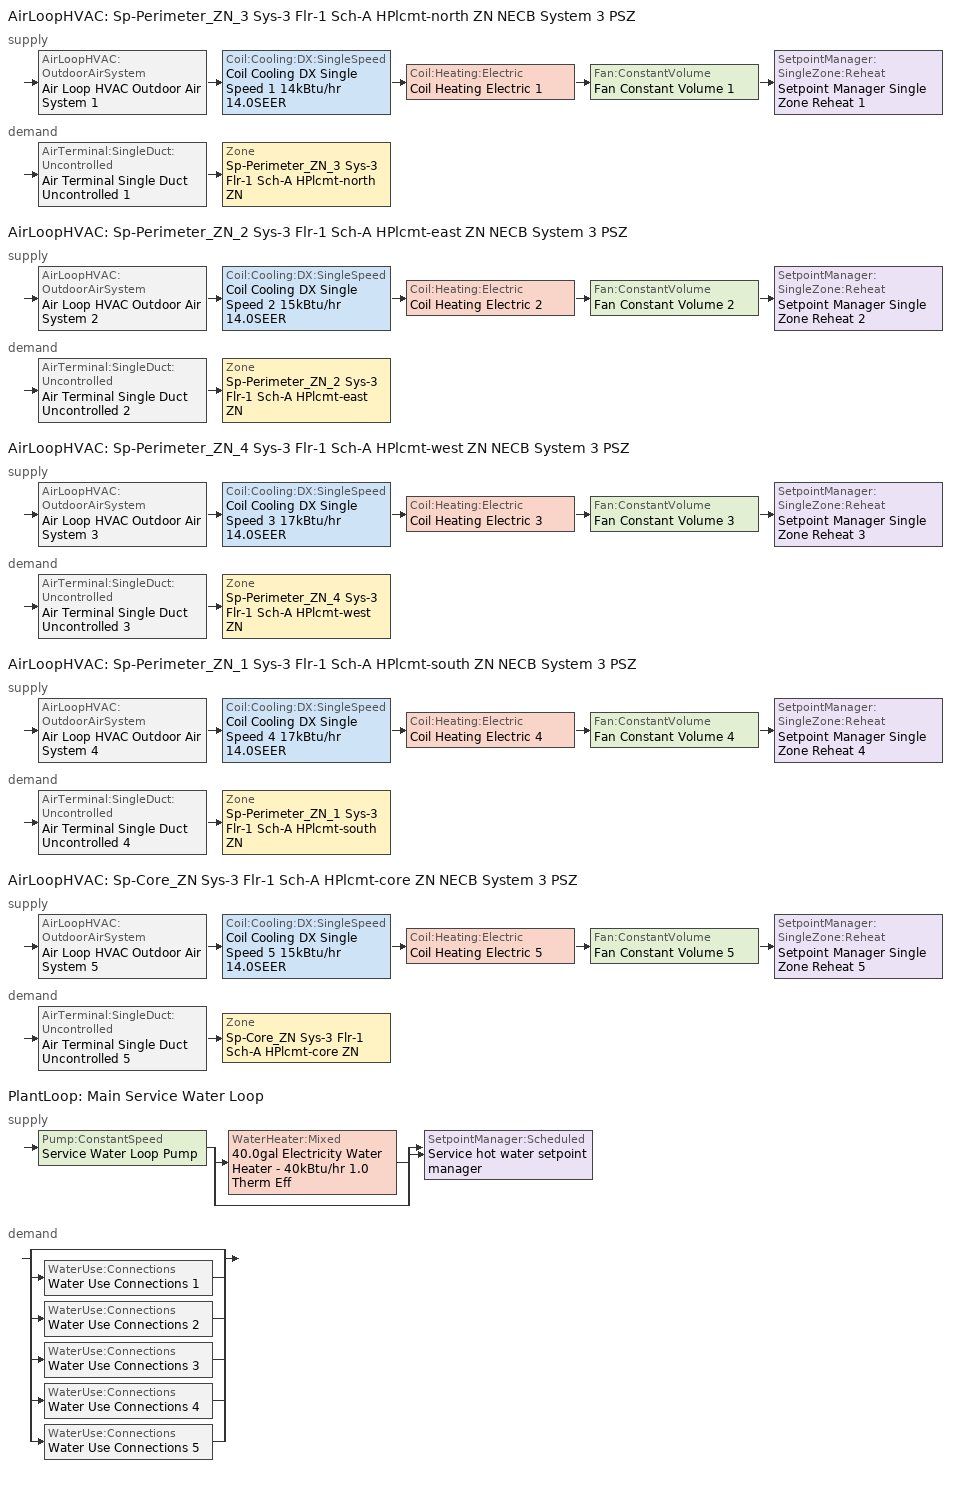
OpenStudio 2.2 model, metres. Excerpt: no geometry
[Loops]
AirLoopHVAC 'Sp-Perimeter_ZN_3 Sys-3 Flr-1 Sch-A HPlcmt-north ZN NECB System 3 PSZ'
 supply: AirLoopHVAC:OutdoorAirSystem 'Air Loop HVAC Outdoor Air System 1' > Coil:Cooling:DX:SingleSpeed 'Coil Cooling DX Single Speed 1 14kBtu/hr 14.0SEER' > Coil:Heating:Electric 'Coil Heating Electric 1' > Fan:ConstantVolume 'Fan Constant Volume 1' > SetpointManager:SingleZone:Reheat 'Setpoint Manager Single Zone Reheat 1'
 demand: AirTerminal:SingleDuct:Uncontrolled 'Air Terminal Single Duct Uncontrolled 1' > Zone 'Sp-Perimeter_ZN_3 Sys-3 Flr-1 Sch-A HPlcmt-north ZN'
AirLoopHVAC 'Sp-Perimeter_ZN_2 Sys-3 Flr-1 Sch-A HPlcmt-east ZN NECB System 3 PSZ'
 supply: AirLoopHVAC:OutdoorAirSystem 'Air Loop HVAC Outdoor Air System 2' > Coil:Cooling:DX:SingleSpeed 'Coil Cooling DX Single Speed 2 15kBtu/hr 14.0SEER' > Coil:Heating:Electric 'Coil Heating Electric 2' > Fan:ConstantVolume 'Fan Constant Volume 2' > SetpointManager:SingleZone:Reheat 'Setpoint Manager Single Zone Reheat 2'
 demand: AirTerminal:SingleDuct:Uncontrolled 'Air Terminal Single Duct Uncontrolled 2' > Zone 'Sp-Perimeter_ZN_2 Sys-3 Flr-1 Sch-A HPlcmt-east ZN'
AirLoopHVAC 'Sp-Perimeter_ZN_4 Sys-3 Flr-1 Sch-A HPlcmt-west ZN NECB System 3 PSZ'
 supply: AirLoopHVAC:OutdoorAirSystem 'Air Loop HVAC Outdoor Air System 3' > Coil:Cooling:DX:SingleSpeed 'Coil Cooling DX Single Speed 3 17kBtu/hr 14.0SEER' > Coil:Heating:Electric 'Coil Heating Electric 3' > Fan:ConstantVolume 'Fan Constant Volume 3' > SetpointManager:SingleZone:Reheat 'Setpoint Manager Single Zone Reheat 3'
 demand: AirTerminal:SingleDuct:Uncontrolled 'Air Terminal Single Duct Uncontrolled 3' > Zone 'Sp-Perimeter_ZN_4 Sys-3 Flr-1 Sch-A HPlcmt-west ZN'
AirLoopHVAC 'Sp-Perimeter_ZN_1 Sys-3 Flr-1 Sch-A HPlcmt-south ZN NECB System 3 PSZ'
 supply: AirLoopHVAC:OutdoorAirSystem 'Air Loop HVAC Outdoor Air System 4' > Coil:Cooling:DX:SingleSpeed 'Coil Cooling DX Single Speed 4 17kBtu/hr 14.0SEER' > Coil:Heating:Electric 'Coil Heating Electric 4' > Fan:ConstantVolume 'Fan Constant Volume 4' > SetpointManager:SingleZone:Reheat 'Setpoint Manager Single Zone Reheat 4'
 demand: AirTerminal:SingleDuct:Uncontrolled 'Air Terminal Single Duct Uncontrolled 4' > Zone 'Sp-Perimeter_ZN_1 Sys-3 Flr-1 Sch-A HPlcmt-south ZN'
AirLoopHVAC 'Sp-Core_ZN Sys-3 Flr-1 Sch-A HPlcmt-core ZN NECB System 3 PSZ'
 supply: AirLoopHVAC:OutdoorAirSystem 'Air Loop HVAC Outdoor Air System 5' > Coil:Cooling:DX:SingleSpeed 'Coil Cooling DX Single Speed 5 15kBtu/hr 14.0SEER' > Coil:Heating:Electric 'Coil Heating Electric 5' > Fan:ConstantVolume 'Fan Constant Volume 5' > SetpointManager:SingleZone:Reheat 'Setpoint Manager Single Zone Reheat 5'
 demand: AirTerminal:SingleDuct:Uncontrolled 'Air Terminal Single Duct Uncontrolled 5' > Zone 'Sp-Core_ZN Sys-3 Flr-1 Sch-A HPlcmt-core ZN'
PlantLoop 'Main Service Water Loop'
 supply: Pump:ConstantSpeed 'Service Water Loop Pump' > split
  | WaterHeater:Mixed '40.0gal Electricity Water Heater - 40kBtu/hr 1.0 Therm Eff'
  | bypass
  join > SetpointManager:Scheduled 'Service hot water setpoint manager'
 demand: split
  | bypass
  | WaterUse:Connections 'Water Use Connections 1'
  | WaterUse:Connections 'Water Use Connections 2'
  | WaterUse:Connections 'Water Use Connections 3'
  | WaterUse:Connections 'Water Use Connections 4'
  | WaterUse:Connections 'Water Use Connections 5'
[Sizing:Zone] Zone Cooling Design Supply Air Temperature Input Method=SupplyAirTemperature; Zone Cooling Design Supply Air Temperature {C}=13; Zone Cooling Design Supply Air Temperature Difference {deltaC}=11.11; Zone Heating Design Supply Air Temperature Input Method=SupplyAirTemperature; Zone Heating Design Supply Air Temperature {C}=43; Zone Heating Design Supply Air Temperature Difference {deltaC}=11.11; Zone Cooling Design Supply Air Humidity Ratio {kg-H2O/kg-air}=0.0085; Zone Heating Design Supply Air Humidity Ratio {kg-H2O/kg-air}=0.008; Zone Heating Sizing Factor=1.3; Zone Cooling Sizing Factor=1.1; Cooling Design Air Flow Method=DesignDay; Heating Design Air Flow Method=DesignDay; Account for Dedicated Outdoor Air System=No; Dedicated Outdoor Air System Control Strategy=NeutralSupplyAir; Dedicated Outdoor Air Low Setpoint Temperature for Design {C}=autosize; Dedicated Outdoor Air High Setpoint Temperature for Design {C}=autosize
Sp-Perimeter_ZN_3 Sys-3 Flr-1 Sch-A HPlcmt-north ZN; Sp-Perimeter_ZN_2 Sys-3 Flr-1 Sch-A HPlcmt-east ZN; Sp-Perimeter_ZN_4 Sys-3 Flr-1 Sch-A HPlcmt-west ZN; Sp-Perimeter_ZN_1 Sys-3 Flr-1 Sch-A HPlcmt-south ZN; Sp-Core_ZN Sys-3 Flr-1 Sch-A HPlcmt-core ZN
[Zone equipment]
Sp-Perimeter_ZN_3 Sys-3 Flr-1 Sch-A HPlcmt-north ZN: Air Terminal Single Duct Uncontrolled 1, Zone HVAC Baseboard Convective Electric 1
Sp-Perimeter_ZN_2 Sys-3 Flr-1 Sch-A HPlcmt-east ZN: Air Terminal Single Duct Uncontrolled 2, Zone HVAC Baseboard Convective Electric 2
Sp-Perimeter_ZN_4 Sys-3 Flr-1 Sch-A HPlcmt-west ZN: Air Terminal Single Duct Uncontrolled 3, Zone HVAC Baseboard Convective Electric 3
Sp-Perimeter_ZN_1 Sys-3 Flr-1 Sch-A HPlcmt-south ZN: Air Terminal Single Duct Uncontrolled 4, Zone HVAC Baseboard Convective Electric 4
Sp-Core_ZN Sys-3 Flr-1 Sch-A HPlcmt-core ZN: Air Terminal Single Duct Uncontrolled 5, Zone HVAC Baseboard Convective Electric 5
[AirLoopHVAC] Availability Schedule=Always On Discrete; Design Supply Air Flow Rate {m3/s}=AutoSize
Sp-Perimeter_ZN_3 Sys-3 Flr-1 Sch-A HPlcmt-north ZN NECB System 3 PSZ; Sp-Perimeter_ZN_2 Sys-3 Flr-1 Sch-A HPlcmt-east ZN NECB System 3 PSZ; Sp-Perimeter_ZN_4 Sys-3 Flr-1 Sch-A HPlcmt-west ZN NECB System 3 PSZ; Sp-Perimeter_ZN_1 Sys-3 Flr-1 Sch-A HPlcmt-south ZN NECB System 3 PSZ; Sp-Core_ZN Sys-3 Flr-1 Sch-A HPlcmt-core ZN NECB System 3 PSZ
[Sizing:System] Type of Load to Size On=Sensible; Design Outdoor Air Flow Rate {m3/s}=Autosize; Minimum System Air Flow Ratio=1; Preheat Design Temperature {C}=7; Preheat Design Humidity Ratio {kg-H2O/kg-Air}=0.008; Precool Design Temperature {C}=13; Precool Design Humidity Ratio {kg-H2O/kg-Air}=0.008; Central Cooling Design Supply Air Temperature {C}=13; Central Heating Design Supply Air Temperature {C}=43; Sizing Option=NonCoincident; 100% Outdoor Air in Cooling=No; 100% Outdoor Air in Heating=No; Central Cooling Design Supply Air Humidity Ratio {kg-H2O/kg-Air}=0.0085; Central Heating Design Supply Air Humidity Ratio {kg-H2O/kg-Air}=0.008; Cooling Design Air Flow Method=DesignDay; Cooling Design Air Flow Rate {m3/s}=0; Heating Design Air Flow Method=DesignDay; Heating Design Air Flow Rate {m3/s}=0; System Outdoor Air Method=ZoneSum; Zone Maximum Outdoor Air Fraction=1; Cooling Supply Air Flow Rate Per Floor Area {m3/s-m2}=0.00996765; Cooling Fraction of Autosized Cooling Supply Air Flow Rate=1; Cooling Supply Air Flow Rate Per Unit Cooling Capacity {m3/s-W}=3.94755e-05; Heating Supply Air Flow Rate Per Floor Area {m3/s-m2}=0.00996765; Heating Fraction of Autosized Heating Supply Air Flow Rate=1; Heating Fraction of Autosized Cooling Supply Air Flow Rate=1; Heating Supply Air Flow Rate Per Unit Heating Capacity {m3/s-W}=3.15882e-05; Cooling Design Capacity Method=CoolingDesignCapacity; Cooling Design Capacity {W}=autosize; Cooling Design Capacity Per Floor Area {W/m2}=234.7; Fraction of Autosized Cooling Design Capacity=1; Heating Design Capacity Method=HeatingDesignCapacity; Heating Design Capacity {W}=autosize; Heating Design Capacity Per Floor Area {W/m2}=157; Fraction of Autosized Heating Design Capacity=1; Central Cooling Capacity Control Method=OnOff
Sp-Perimeter_ZN_3 Sys-3 Flr-1 Sch-A HPlcmt-north ZN NECB System 3 PSZ; Sp-Perimeter_ZN_2 Sys-3 Flr-1 Sch-A HPlcmt-east ZN NECB System 3 PSZ; Sp-Perimeter_ZN_4 Sys-3 Flr-1 Sch-A HPlcmt-west ZN NECB System 3 PSZ; Sp-Perimeter_ZN_1 Sys-3 Flr-1 Sch-A HPlcmt-south ZN NECB System 3 PSZ; Sp-Core_ZN Sys-3 Flr-1 Sch-A HPlcmt-core ZN NECB System 3 PSZ
[Fan:ConstantVolume] Availability Schedule=Always On Discrete; Fan Efficiency=0.39975; Pressure Rise {Pa}=640; Maximum Flow Rate {m3/s}=AutoSize; Motor Efficiency=0.615
Fan Constant Volume 1; Fan Constant Volume 2; Fan Constant Volume 3; Fan Constant Volume 4; Fan Constant Volume 5
[Coil:Heating:Electric] Availability Schedule=Always On Discrete
Coil Heating Electric 1; Coil Heating Electric 2; Coil Heating Electric 3; Coil Heating Electric 4; Coil Heating Electric 5
[Coil:Cooling:DX:SingleSpeed] Availability Schedule=Always On Discrete; Rated Total Cooling Capacity {W}=autosize; Rated Sensible Heat Ratio=autosize; Rated COP {W/W}=3.8248; Rated Air Flow Rate {m3/s}=autosize; Rated Evaporator Fan Power Per Volume Flow Rate {W/(m3/s)}=773.3; Condenser Type=AirCooled; Evaporative Condenser Effectiveness=0; Evaporative Condenser Air Flow Rate {m3/s}=Autosize; Evaporative Condenser Pump Rated Power Consumption {W}=Autosize; Crankcase Heater Capacity {W}=0; Maximum Outdoor Dry-Bulb Temperature for Crankcase Heater Operation {C}=0; Basin Heater Capacity {W/K}=0; Basin Heater Setpoint Temperature {C}=10
Name | Total Cooling Capacity Function of Temperature Curve | Total Cooling Capacity Function of Flow Fraction Curve | Energy Input Ratio Function of Temperature Curve | Energy Input Ratio Function of Flow Fraction Curve | Part Load Fraction Correlation Curve
Coil Cooling DX Single Speed 1 14kBtu/hr 14.0SEER | DXCOOL-NECB2011-REF-CAPFT | DXCOOL-NECB2011-REF-CAPFFLOW | DXCOOL-NECB2011-REF-COOLEIRFT | DXCOOL-NECB2011-REF-COOLEIRFFLOW | DXCOOL-NECB2011-REF-COOLPLFFPLR
Coil Cooling DX Single Speed 2 15kBtu/hr 14.0SEER | DXCOOL-NECB2011-REF-CAPFT 1 | DXCOOL-NECB2011-REF-CAPFFLOW 1 | DXCOOL-NECB2011-REF-COOLEIRFT 1 | DXCOOL-NECB2011-REF-COOLEIRFFLOW 1 | DXCOOL-NECB2011-REF-COOLPLFFPLR 1
Coil Cooling DX Single Speed 3 17kBtu/hr 14.0SEER | DXCOOL-NECB2011-REF-CAPFT 2 | DXCOOL-NECB2011-REF-CAPFFLOW 2 | DXCOOL-NECB2011-REF-COOLEIRFT 2 | DXCOOL-NECB2011-REF-COOLEIRFFLOW 2 | DXCOOL-NECB2011-REF-COOLPLFFPLR 2
Coil Cooling DX Single Speed 4 17kBtu/hr 14.0SEER | DXCOOL-NECB2011-REF-CAPFT 3 | DXCOOL-NECB2011-REF-CAPFFLOW 3 | DXCOOL-NECB2011-REF-COOLEIRFT 3 | DXCOOL-NECB2011-REF-COOLEIRFFLOW 3 | DXCOOL-NECB2011-REF-COOLPLFFPLR 3
Coil Cooling DX Single Speed 5 15kBtu/hr 14.0SEER | DXCOOL-NECB2011-REF-CAPFT 4 | DXCOOL-NECB2011-REF-CAPFFLOW 4 | DXCOOL-NECB2011-REF-COOLEIRFT 4 | DXCOOL-NECB2011-REF-COOLEIRFFLOW 4 | DXCOOL-NECB2011-REF-COOLPLFFPLR 4
[Controller:OutdoorAir] Minimum Outdoor Air Flow Rate {m3/s}=0; Maximum Outdoor Air Flow Rate {m3/s}=Autosize; Economizer Control Type=NoEconomizer; Economizer Control Action Type=ModulateFlow; Economizer Maximum Limit Dry-Bulb Temperature {C}=28; Economizer Maximum Limit Enthalpy {J/kg}=64000; Economizer Minimum Limit Dry-Bulb Temperature {C}=-100; Lockout Type=NoLockout; Minimum Limit Type=FixedMinimum; Minimum Outdoor Air Schedule=Always On Discrete; High Humidity Control=No; Heat Recovery Bypass Control Type=BypassWhenWithinEconomizerLimits
Name | Controller Mechanical Ventilation
Controller Outdoor Air 1 | Controller Mechanical Ventilation 1
Controller Outdoor Air 2 | Controller Mechanical Ventilation 2
Controller Outdoor Air 3 | Controller Mechanical Ventilation 3
Controller Outdoor Air 4 | Controller Mechanical Ventilation 4
Controller Outdoor Air 5 | Controller Mechanical Ventilation 5
[Controller:MechanicalVentilation] Availability Schedule=Always On Discrete; System Outdoor Air Method=ZoneSum
Controller Mechanical Ventilation 1; Controller Mechanical Ventilation 2; Controller Mechanical Ventilation 3; Controller Mechanical Ventilation 4; Controller Mechanical Ventilation 5
[AirLoopHVAC:OutdoorAirSystem]
Name | Controller
Air Loop HVAC Outdoor Air System 1 | Controller Outdoor Air 1
Air Loop HVAC Outdoor Air System 2 | Controller Outdoor Air 2
Air Loop HVAC Outdoor Air System 3 | Controller Outdoor Air 3
Air Loop HVAC Outdoor Air System 4 | Controller Outdoor Air 4
Air Loop HVAC Outdoor Air System 5 | Controller Outdoor Air 5
[SetpointManager:SingleZone:Reheat] Minimum Supply Air Temperature {C}=13; Maximum Supply Air Temperature {C}=43
Name | Control Zone
Setpoint Manager Single Zone Reheat 1 | Sp-Perimeter_ZN_3 Sys-3 Flr-1 Sch-A HPlcmt-north ZN
Setpoint Manager Single Zone Reheat 2 | Sp-Perimeter_ZN_2 Sys-3 Flr-1 Sch-A HPlcmt-east ZN
Setpoint Manager Single Zone Reheat 3 | Sp-Perimeter_ZN_4 Sys-3 Flr-1 Sch-A HPlcmt-west ZN
Setpoint Manager Single Zone Reheat 4 | Sp-Perimeter_ZN_1 Sys-3 Flr-1 Sch-A HPlcmt-south ZN
Setpoint Manager Single Zone Reheat 5 | Sp-Core_ZN Sys-3 Flr-1 Sch-A HPlcmt-core ZN
[AirTerminal:SingleDuct:Uncontrolled] Availability Schedule=Always On Discrete; Maximum Air Flow Rate {m3/s}=AutoSize
Air Terminal Single Duct Uncontrolled 1; Air Terminal Single Duct Uncontrolled 2; Air Terminal Single Duct Uncontrolled 3; Air Terminal Single Duct Uncontrolled 4; Air Terminal Single Duct Uncontrolled 5
[ZoneHVAC:Baseboard:Convective:Electric] Availability Schedule=Always On Discrete; Nominal Capacity {W}=autosize; Efficiency=1
Zone HVAC Baseboard Convective Electric 1; Zone HVAC Baseboard Convective Electric 2; Zone HVAC Baseboard Convective Electric 3; Zone HVAC Baseboard Convective Electric 4; Zone HVAC Baseboard Convective Electric 5
[PlantLoop]
Main Service Water Loop: Glycol Concentration=0; Maximum Loop Temperature {C}=60; Minimum Loop Temperature {C}=10; Plant Loop Volume {m3}=Autocalculate; Load Distribution Scheme=Optimal
[Sizing:Plant]
Main Service Water Loop: Loop Type=Heating; Design Loop Exit Temperature {C}=60; Loop Design Temperature Difference {deltaC}=5; Sizing Option=NonCoincident; Zone Timesteps in Averaging Window=1; Coincident Sizing Factor Mode=None
[SetpointManager:Scheduled]
Service hot water setpoint manager: Control Variable=Temperature; Schedule=Service Water Loop Temp - 140F
[Pump:ConstantSpeed]
Service Water Loop Pump: Rated Flow Rate {m3/s}=autosize; Rated Pump Head {Pa}=0.001; Rated Power Consumption {W}=autosize; Motor Efficiency=0.7; Fraction of Motor Inefficiencies to Fluid Stream=0; Pump Control Type=Intermittent
[WaterHeater:Mixed]
40.0gal Electricity Water Heater - 40kBtu/hr 1.0 Therm Eff: Tank Volume {m3}=0.151416; Setpoint Temperature Schedule=Service Water Loop Temp - 140F; Deadband Temperature Difference {deltaC}=2; Maximum Temperature Limit {C}=82.2222; Heater Control Type=Cycle; Heater Maximum Capacity {W}=11722.8; Heater Fuel Type=Electricity; Heater Thermal Efficiency=1; Off Cycle Parasitic Fuel Consumption Rate {W}=570.999; Off Cycle Parasitic Fuel Type=Electricity; Off Cycle Parasitic Heat Fraction to Tank=0.8; On Cycle Parasitic Fuel Consumption Rate {W}=570.999; On Cycle Parasitic Fuel Type=Electricity; On Cycle Parasitic Heat Fraction to Tank=0; Ambient Temperature Indicator=Schedule; Ambient Temperature Schedule=Water Heater Ambient Temp Schedule - 70F; Off Cycle Loss Coefficient to Ambient Temperature {W/K}=1.80728; On Cycle Loss Coefficient to Ambient Temperature {W/K}=1.80728; Use Side Effectiveness=1; Source Side Effectiveness=1; Use Side Design Flow Rate {m3/s}=autosize; Source Side Design Flow Rate {m3/s}=autosize; Indirect Water Heating Recovery Time {hr}=1.5
[WaterUse:Connections]
Name | Water Use Equipment Name 1
Water Use Connections 1 | Core_zn Service Water Use 0.06gal/min
Water Use Connections 2 | Perimeter_zn_1 Service Water Use 0.04gal/min
Water Use Connections 3 | Perimeter_zn_2 Service Water Use 0.03gal/min
Water Use Connections 4 | Perimeter_zn_3 Service Water Use 0.04gal/min
Water Use Connections 5 | Perimeter_zn_4 Service Water Use 0.03gal/min
[WaterUse:Equipment:Definition]
Name | Peak Flow Rate {m3/s} | Target Temperature Schedule | Sensible Fraction Schedule | Latent Fraction Schedule
Core_zn Service Water Use Def 0.06gal/min | 3.62272e-06 | Schedule Ruleset 5 | Schedule Ruleset 3 | Schedule Ruleset 4
Perimeter_zn_1 Service Water Use Def 0.04gal/min | 2.74626e-06 | Schedule Ruleset 8 | Schedule Ruleset 6 | Schedule Ruleset 7
Perimeter_zn_2 Service Water Use Def 0.03gal/min | 1.62912e-06 | Schedule Ruleset 11 | Schedule Ruleset 9 | Schedule Ruleset 10
Perimeter_zn_3 Service Water Use Def 0.04gal/min | 2.74626e-06 | Schedule Ruleset 14 | Schedule Ruleset 12 | Schedule Ruleset 13
Perimeter_zn_4 Service Water Use Def 0.03gal/min | 1.62912e-06 | Schedule Ruleset 17 | Schedule Ruleset 15 | Schedule Ruleset 16
[WaterUse:Equipment] Flow Rate Fraction Schedule=NECB-A-Service Water Heating
Name | Water Use Equipment Definition | Space
Core_zn Service Water Use 0.06gal/min | Core_zn Service Water Use Def 0.06gal/min | Core_ZN
Perimeter_zn_1 Service Water Use 0.04gal/min | Perimeter_zn_1 Service Water Use Def 0.04gal/min | Perimeter_ZN_1
Perimeter_zn_2 Service Water Use 0.03gal/min | Perimeter_zn_2 Service Water Use Def 0.03gal/min | Perimeter_ZN_2
Perimeter_zn_3 Service Water Use 0.04gal/min | Perimeter_zn_3 Service Water Use Def 0.04gal/min | Perimeter_ZN_3
Perimeter_zn_4 Service Water Use 0.03gal/min | Perimeter_zn_4 Service Water Use Def 0.03gal/min | Perimeter_ZN_4
[Schedule:Ruleset]
Name | Default Day Schedule
Service Water Loop Temp - 140F | Service Water Loop Temp - 140F Default
Water Heater Ambient Temp Schedule - 70F | Water Heater Ambient Temp Schedule - 70F Default
Schedule Ruleset 3 | Schedule Day 5
Schedule Ruleset 4 | Schedule Day 6
Schedule Ruleset 5 | Schedule Day 7
NECB-A-Service Water Heating | NECB-A-Service Water Heating Default
Schedule Ruleset 6 | Schedule Day 8
Schedule Ruleset 7 | Schedule Day 9
Schedule Ruleset 8 | Schedule Day 10
Schedule Ruleset 9 | Schedule Day 11
Schedule Ruleset 10 | Schedule Day 12
Schedule Ruleset 11 | Schedule Day 13
Schedule Ruleset 12 | Schedule Day 14
Schedule Ruleset 13 | Schedule Day 15
Schedule Ruleset 14 | Schedule Day 16
Schedule Ruleset 15 | Schedule Day 17
Schedule Ruleset 16 | Schedule Day 18
Schedule Ruleset 17 | Schedule Day 19
[Schedule:Day]
Service Water Loop Temp - 140F Default; Schedule Day 7; Schedule Day 10; Schedule Day 13; Schedule Day 16; Schedule Day 19: 24, 0, 60
Water Heater Ambient Temp Schedule - 70F Default: 24, 0, 21.1111
Schedule Day 5; Schedule Day 8; Schedule Day 11; Schedule Day 14; Schedule Day 17: 24, 0, 0.2
Schedule Day 6; NECB-A-Service Water Heating Sat Day; NECB-A-Service Water Heating Sun|Hol Day; Schedule Day 9; Schedule Day 12; Schedule Day 15; Schedule Day 18: 24, 0, 0.05
NECB-A-Service Water Heating Default; NECB-A-Service Water Heating Default|Wkdy Day: 7, 0, 0.05, 8, 0, 0.1, 10, 0, 0.5, 16, 0, 0.9, 17, 0, 0.7, 18, 0, 0.5, 19, 0, 0.3, 22, 0, 0.2, 24, 0, 0.05
[Schedule:Rule] Schedule Ruleset=NECB-A-Service Water Heating; Date Specification Type=DateRange; Start Month=1; Start Day=1; End Month=12; End Day=31
Name | Rule Order | Day Schedule | Apply Monday | Apply Tuesday | Apply Wednesday | Apply Thursday | Apply Friday | Apply Saturday | Apply Sunday
Schedule Rule 17 | 2 | NECB-A-Service Water Heating Default|Wkdy Day | Yes | Yes | Yes | Yes | Yes
Schedule Rule 18 | 1 | NECB-A-Service Water Heating Sat Day |  |  |  |  |  | Yes
Schedule Rule 19 | 0 | NECB-A-Service Water Heating Sun|Hol Day |  |  |  |  |  |  | Yes
[Schedule:Constant]
Always On Discrete: Value=1
[Curve:Biquadratic] Minimum Value of x=13; Maximum Value of x=24; Minimum Value of y=24; Maximum Value of y=46
Name | Coefficient1 Constant | Coefficient2 x | Coefficient3 x**2 | Coefficient4 y | Coefficient5 y**2 | Coefficient6 x*y
DXCOOL-NECB2011-REF-CAPFT; DXCOOL-NECB2011-REF-CAPFT 1; DXCOOL-NECB2011-REF-CAPFT 2; DXCOOL-NECB2011-REF-CAPFT 3; DXCOOL-NECB2011-REF-CAPFT 4 | 0.867905 | 0.0142459 | 0.00055436 | -0.0075575 | 3.3e-05 | -0.0001918
DXCOOL-NECB2011-REF-COOLEIRFT; DXCOOL-NECB2011-REF-COOLEIRFT 1; DXCOOL-NECB2011-REF-COOLEIRFT 2; DXCOOL-NECB2011-REF-COOLEIRFT 3; DXCOOL-NECB2011-REF-COOLEIRFT 4 | 0.116936 | 0.0284933 | -0.0004112 | 0.0214108 | 0.00016103 | -0.0006791
[Curve:Quadratic] Coefficient1 Constant=1; Coefficient2 x=0; Coefficient3 x**2=0; Minimum Value of x=0; Maximum Value of x=1
DXCOOL-NECB2011-REF-CAPFFLOW; DXCOOL-NECB2011-REF-COOLEIRFFLOW; DXCOOL-NECB2011-REF-CAPFFLOW 1; DXCOOL-NECB2011-REF-COOLEIRFFLOW 1; DXCOOL-NECB2011-REF-CAPFFLOW 2; DXCOOL-NECB2011-REF-COOLEIRFFLOW 2; DXCOOL-NECB2011-REF-CAPFFLOW 3; DXCOOL-NECB2011-REF-COOLEIRFFLOW 3; DXCOOL-NECB2011-REF-CAPFFLOW 4; DXCOOL-NECB2011-REF-COOLEIRFFLOW 4
[Curve:Cubic] Coefficient1 Constant=0.0277; Coefficient2 x=4.9151; Coefficient3 x**2=-8.184; Coefficient4 x**3=4.2702; Minimum Value of x=0.7; Maximum Value of x=1
DXCOOL-NECB2011-REF-COOLPLFFPLR; DXCOOL-NECB2011-REF-COOLPLFFPLR 1; DXCOOL-NECB2011-REF-COOLPLFFPLR 2; DXCOOL-NECB2011-REF-COOLPLFFPLR 3; DXCOOL-NECB2011-REF-COOLPLFFPLR 4
